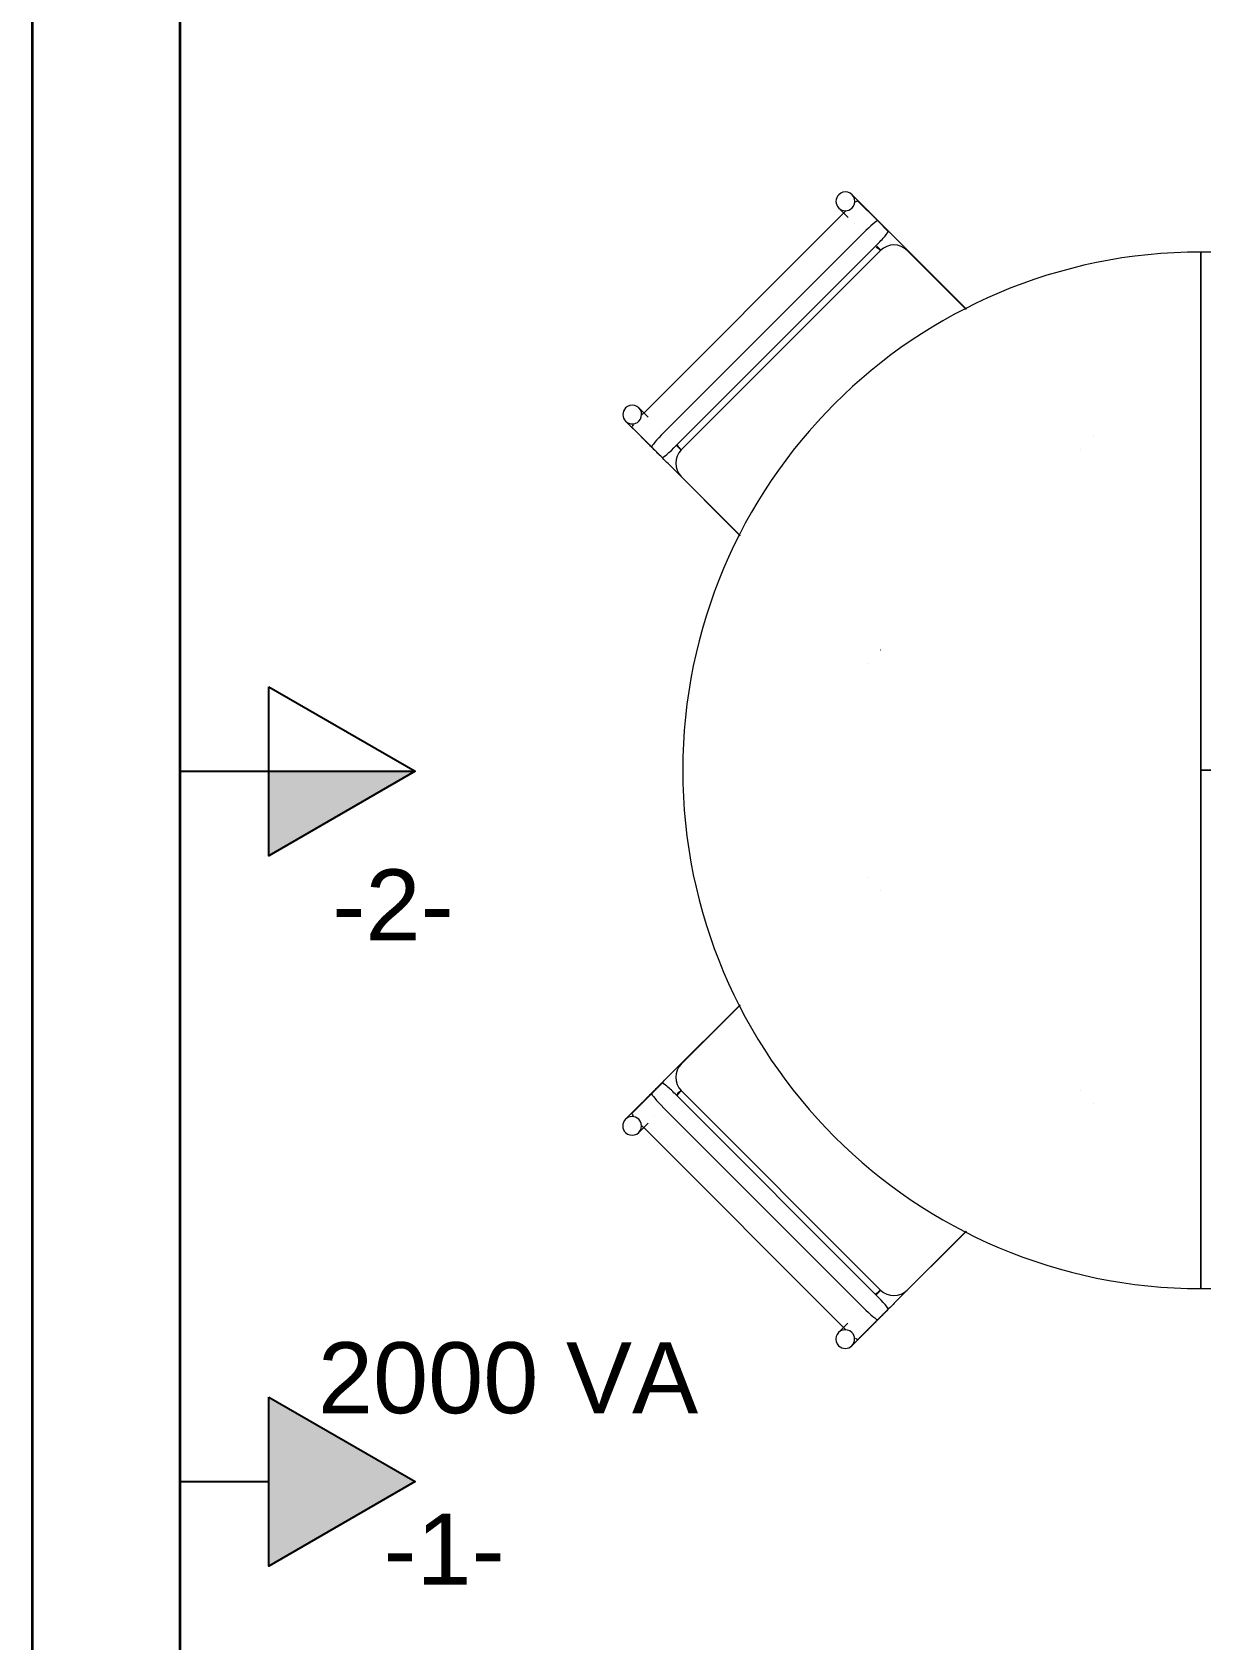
# Model space of a CAD drawing. Header units: metres. Extents: x -182 to 99, y 70 to 113.
# Drawn here: x -91.223 to -89.644, y 84.26 to 86.432 of the extents above; entities that cross this region are included whole.
import ezdxf

# ---------------------------------------------------------------- set-up
doc = ezdxf.new("R2010")
doc.units = ezdxf.units.M
doc.header["$LTSCALE"] = 0.01
doc.layers.add('A-WALL', color=2, linetype='Continuous', lineweight=9)
doc.layers.add('I-FURN-PNLS', color=2, linetype='Continuous', lineweight=9)
doc.layers.add('Elétrica', color=7, linetype='Continuous')
doc.styles.add('Arial', font='arial.ttf', dxfattribs={"height": 0.295059880239521})

# ---------------------------------------------------------------- blocks, each defined once
blk = doc.blocks.new('Table de réunion - 02 - 8 personnes-136515-Planta Baja')
at = {"layer": 'I-FURN-PNLS'}
for p, q in [((-0.9899851637267488, 0.756068023365317), (-1.011335837089182, 0.7774186967277542)), ((-0.9766421770252967, 0.7419708851416204), (-1.003480427631242, 0.7688091357475663)), ((-1.292413985290034, 0.4830063016579568), (-1.02300630165796, 0.7524139852900318)), ((-1.02929634933132, 0.7594581844856173), (-1.01664467718827, 0.7468065123425613)), ((-0.9922086124760614, 0.7578411645744609), (-0.9882120225176071, 0.7538445746160064)), ((-0.9625539209639574, 0.7278826290803052), (-0.9766421770252852, 0.741970885141633)), ((-0.9961680510520152, 0.7255757346840866), (-1.265575734684089, 0.4561680510520117)), ((-0.8566040051289547, 0.6226868647675233), (-0.9540641392424722, 0.720146998881043)), ((-1.248356755053577, 0.4389490714214999), (-0.9789490714215038, 0.7083567550535746)), ((-0.9726786394080552, 0.7020863230401265), (-1.242086323040129, 0.4326786394080515)), ((-0.8571090808630921, 0.6224377889794405), (-0.9367576149237786, 0.7020863230401269)), ((0.8599999999999987, 0.6999999999999929), (-0.5399999999999996, 0.6999999999999929)), ((-0.5399999999999996, 0.6999999999999929), (-0.5399999999999996, -6.9e-15)), ((-0.5400000000000053, -0.6999999999999966), (-0.5400000000000112, 0.7000000000000037)), ((-1.286626448198919, 0.4768247413319142), (-1.299278120341971, 0.4894764134749657)), ((-1.317238632584109, 0.4715159012328244), (-1.295887959221674, 0.450165227870396)), ((-1.308809135747593, 0.4634804276312156), (-1.281970885141648, 0.4366421770252695)), ((-1.29396613223374, 0.4485884473595497), (-1.297464739732522, 0.4520870548583335)), ((-1.281970885141636, 0.4366421770252815), (-1.267882629080308, 0.4225539209639536)), ((-1.259966934737398, 0.4142442033861176), (-1.162567924164312, 0.3168451928130326)), ((-1.242086323040129, 0.396757614923775), (-1.162437788979441, 0.3171090808630877)), ((0.8599999999999987, 6.9e-15), (-0.5399999999999996, 6.9e-15)), ((-0.5399999999999996, 6.9e-15), (-0.5399999999999996, -0.6999999999999929)), ((-0.5399999999999996, -6.9e-15), (0.8599999999999987, -6.9e-15)), ((-1.16268686476755, -0.3166040051289453), (-1.260146998881067, -0.4140641392424651)), ((-1.16243778897944, -0.3171090808630832), (-1.242086323040128, -0.3967576149237709)), ((-1.267882629080306, -0.4225539209639497), (-1.281970885141634, -0.4366421770252776)), ((-1.242086323040127, -0.4326786394080475), (-0.972678639408052, -0.7020863230401213)), ((-1.296068023365344, -0.4499851637267391), (-1.317418696727777, -0.4713358370891762)), ((-1.281970885141646, -0.4366421770252912), (-1.308809135747591, -0.4634804276312372)), ((-1.297841164574461, -0.4522086124760537), (-1.293844574616007, -0.4482120225175993)), ((-0.9789490714215004, -0.7083567550535697), (-1.248356755053575, -0.4389490714214959)), ((-1.299458184485639, -0.4892963493313132), (-1.286806512342588, -0.4766446771882659)), ((-1.265575734684087, -0.4561680510520077), (-0.9961680510520124, -0.7255757346840817)), ((-1.023006301657957, -0.752413985290027), (-1.292413985290032, -0.4830063016579529)), ((-0.9542442033861404, -0.7199669347373949), (-0.8568451928130641, -0.6225679241643142)), ((-0.9367576149237756, -0.7020863230401213), (-0.8571090808630938, -0.6224377889794389)), ((-0.5399999999999996, -0.6999999999999929), (0.8599999999999987, -0.6999999999999929)), ((-0.976642177025282, -0.7419708851416279), (-0.962553920963954, -0.7278826290803)), ((-1.016824741331938, -0.7466264481989131), (-1.029476413474989, -0.7592781203419646)), ((-1.011515901232851, -0.7772386325841061), (-0.9901652278704164, -0.7558879592216688)), ((-1.003480427631239, -0.768809135747588), (-0.976642177025294, -0.7419708851416421)), ((-0.9885884473595457, -0.7539661322337259), (-0.9920870548583292, -0.757464739732511))]:
    blk.add_line(p, q, dxfattribs=at)
at = {"layer": 'I-FURN-PNLS', "flags": 128}
for points in [[(-0.9899851637267488, 0.756068023365317), (-0.9899564307385328, 0.7560392903771022), (-0.9898702777405372, 0.7559531373791059), (-0.9897268425591798, 0.7558097021977513), (-0.9895263546601536, 0.7556092142987249), (-0.989269134781328, 0.7553519944198984), (-0.9889555944196396, 0.7550384540582094), (-0.9885862351727808, 0.7546690948113517), (-0.9881616479367538, 0.7542445075753241), (-0.987682511960564, 0.7537653715991337), (-0.9871495937595623, 0.7532324533981353), (-0.9865637458891868, 0.7526466055277578), (-0.9859259055810556, 0.7520087652196239), (-0.9852370932435977, 0.7513199528821702), (-0.9844984108296136, 0.7505812704681843), (-0.9837110400733882, 0.7497938997119598), (-0.9828762406001684, 0.7489591002387377), (-0.98199534791103, 0.7480782075495972), (-0.9810697712463614, 0.7471526308849356), (-0.980100991331382, 0.7461838509699522), (-0.9790905580072914, 0.7451734176458641), (-0.9780400877518624, 0.7441229473904337), (-0.9769512610934146, 0.7430341207319843), (-0.9758258199223302, 0.7419086795609033), (-0.9746655647044032, 0.7407484243429759), (-0.9734723516004729, 0.7395552112390443), (-0.9722480894969676, 0.7383309491355358), (-0.9709947369520912, 0.7370775965906593), (-0.9697142990625478, 0.7357971587011175), (-0.9684088242558144, 0.7344916838943809), (-0.9670804010130964, 0.7331632606516629), (-0.9657311545281996, 0.7318140141667693), (-0.9643632433076768, 0.7304461029462493), (-0.9629788557176734, 0.729061715356241), (-0.9615802064830155, 0.727663066121584), (-0.9601695331441144, 0.7262523927826865), (-0.958749092477386, 0.7248319521159563), (-0.9573211568848841, 0.7234040165234523), (-0.9558880107589484, 0.7219708703975183), (-0.954451946827658, 0.7205348064662273), (-0.9540641392424722, 0.720146998881043)], [(-1.007899343019052, 0.738061178173348), (-1.007943582499841, 0.7381054176541373), (-1.007945675968886, 0.7381075111231801)], [(-0.9789120344568926, 0.7071270288521018), (-0.9776496802883018, 0.706273373012342), (-0.9764224729970592, 0.7053699193034931), (-0.9752323758530396, 0.7044181130587583), (-0.9740812927578, 0.7034194769650925), (-0.972971065198741, 0.7023756086272184), (-0.9726786394080676, 0.7020863230401111)], [(-0.9720246514846108, 0.7021864866389061), (-0.9734611093370384, 0.7036229444913304), (-0.9748952691633308, 0.7050571043176245), (-0.9763248366137024, 0.7064866717679962), (-0.977747524685192, 0.7079093598394869)], [(-1.259966934737398, 0.4142442033861176), (-1.261403392589826, 0.4156806612385463), (-1.262837552416118, 0.4171148210648361), (-1.26426711986649, 0.4185443885152078), (-1.265689807937979, 0.4199670765866984), (-1.267103340633163, 0.4213806092818785), (-1.268505456601264, 0.4227827252499849), (-1.269893912755838, 0.4241711814045579), (-1.271266487863224, 0.425543756511943), (-1.272620986096052, 0.4268982547447699), (-1.273955240546094, 0.4282325091948092), (-1.275267116690854, 0.4295443853395761), (-1.276554515808353, 0.4308317844570698), (-1.277815378334634, 0.4320926469833501), (-1.279047687158624, 0.4333249558073425), (-1.280249470849083, 0.4345267394978045), (-1.281418806808475, 0.4356960754571927), (-1.282553824348708, 0.4368310929974262), (-1.283652707683842, 0.4379299763325581), (-1.284713698834957, 0.4389909674836759), (-1.285735100442545, 0.4400123690912622), (-1.286715278481919, 0.440992547130641), (-1.287652664877312, 0.4419299335260313), (-1.288545760010454, 0.4428230286591736), (-1.289393135119651, 0.4436704037683699), (-1.290193434585491, 0.4444707032342088), (-1.290945378099549, 0.4452226467482704), (-1.291647762712611, 0.4459250313613269), (-1.292299464759128, 0.446576733407848), (-1.29289944165485, 0.4471767103035652), (-1.29344673356473, 0.4477240022134465), (-1.293940464938462, 0.4482177335871806), (-1.294379845911173, 0.4486571145598905), (-1.294764173567035, 0.4490414422157547), (-1.295092833063784, 0.449370101712502), (-1.295365298616337, 0.4496425672650546), (-1.295581134337932, 0.4498584029866516), (-1.295739994937457, 0.4500172635861758), (-1.29584162627184, 0.4501188949205595), (-1.295885865752628, 0.4501631344013445), (-1.295887959221675, 0.450165227870396)], [(-1.248111816396902, 0.4383101095298938), (-1.246691375730173, 0.4368896688631678), (-1.245263440137672, 0.4354617332706681), (-1.243830294011736, 0.4340285871447298), (-1.242394230080445, 0.4325925232134433)], [(-1.24208632304014, 0.4326786394080388), (-1.243142116688299, 0.4337775325385226), (-1.244153121809521, 0.434917767156736), (-1.245117721011282, 0.436097519130534), (-1.24603437114063, 0.4373149011084206), (-1.246901605752897, 0.4385679655389288), (-1.247651792150176, 0.4397503014588471)], [(-0.6847027885602309, 0.4507856481987984), (-0.6846585490794431, 0.4507414087180134), (-0.684656455610397, 0.4507393152489663)], [(-0.7026633008023689, 0.4328251359566614), (-0.7026190613215813, 0.4327808964758763), (-0.7026169678525346, 0.4327788030068249)], [(-0.9726450718130186, 0.1628433649460142), (-0.9726008323322308, 0.1627991254652249), (-0.972598738863185, 0.1627970319961778)], [(-0.9906055840551572, 0.1448828527038729), (-0.9905613445743696, 0.1448386132230835), (-0.9905592511053224, 0.1448365197540408)], [(-0.9907856481988272, -0.1447027885602247), (-0.9907414087180392, -0.1446585490794353), (-0.9907393152489934, -0.1446564556103882)], [(-0.9728251359566891, -0.1626633008023617), (-0.9727808964759008, -0.1626190613215723), (-0.9727788030068548, -0.1626169678525296)], [(-1.296068023365344, -0.4499851637267433), (-1.296039290377128, -0.4499564307385285), (-1.295953137379132, -0.4498702777405322), (-1.295809702197775, -0.4497268425591733), (-1.295609214298749, -0.4495263546601512), (-1.295351994419924, -0.4492691347813248), (-1.295038454058235, -0.4489555944196314), (-1.294669094811375, -0.4485862351727738), (-1.294244507575349, -0.4481616479367505), (-1.293765371599159, -0.4476825119605601), (-1.293232453398157, -0.4471495937595574), (-1.292646605527782, -0.4465637458891797), (-1.292008765219651, -0.4459259055810503), (-1.291319952882193, -0.4452370932435922), (-1.290581270468209, -0.4444984108296064), (-1.289793899711983, -0.4437110400733817), (-1.288959100238763, -0.4428762406001597), (-1.288078207549625, -0.4419953479110236), (-1.287152630884957, -0.4410697712463576), (-1.286183850969977, -0.4401009913313786), (-1.285173417645887, -0.439090558007286), (-1.284122947390458, -0.4380400877518558), (-1.283034120732009, -0.4369512610934063), (-1.281908679560926, -0.4358258199223254), (-1.280748424342998, -0.4346655647043979), (-1.279555211239068, -0.4334723516004664), (-1.278330949135563, -0.4322480894969621), (-1.277077596590687, -0.4309947369520856), (-1.275797158701143, -0.4297142990625396), (-1.27449168389441, -0.4284088242558071), (-1.273163260651692, -0.4270804010130893), (-1.271814014166795, -0.4257311545281913), (-1.270446102946271, -0.4243632433076669), (-1.269061715356269, -0.4229788557176673), (-1.267663066121611, -0.4215802064830104), (-1.26625239278271, -0.4201695331441086), (-1.264831952115981, -0.4187490924773782), (-1.263404016523479, -0.4173211568848742), (-1.261970870397543, -0.4158880107589403), (-1.260534806466252, -0.4144519468276493), (-1.260146998881067, -0.4140641392424651)], [(-1.242186486638929, -0.432024651484602), (-1.243622944491357, -0.4334611093370351), (-1.245057104317649, -0.4348952691633249), (-1.246486671768021, -0.4363248366136966), (-1.247909359839511, -0.4377475246851871)], [(-1.247127028852127, -0.4389120344568877), (-1.246273373012367, -0.4376496802882969), (-1.245369919303516, -0.4364224729970525), (-1.244418113058783, -0.4352323758530313), (-1.243419476965119, -0.4340812927577941), (-1.242375608627242, -0.4329710651987361), (-1.242086323040138, -0.4326786394080603)], [(-0.7028433649460382, -0.4326450718130131), (-0.7027991254652505, -0.4326008323322238), (-0.7027970319962045, -0.432598738863181)], [(-0.6848828527039001, -0.4506055840551545), (-0.6848386132231123, -0.4505613445743652), (-0.6848365197540658, -0.450559251105318)], [(-1.278061178173371, -0.4678993430190483), (-1.278105417654159, -0.4679435824998334), (-1.278107511123206, -0.4679456759688804)], [(-0.9726786394080627, -0.7020863230401372), (-0.973777532538546, -0.7031421166882901), (-0.974917767156762, -0.7041531218095156), (-0.9760975191305584, -0.7051177210112751), (-0.9773149011084448, -0.7060343711406243), (-0.9785679655389512, -0.7069016057528906), (-0.979750301458874, -0.7076517921501705)], [(-0.9783101095299209, -0.7081118163968926), (-0.9768896688631922, -0.7066913757301667), (-0.9754617332706904, -0.7052634401376671), (-0.9740285871447548, -0.7038302940117287), (-0.9725925232134645, -0.7023942300804422)], [(-0.9542442033861404, -0.7199669347373949), (-0.9556806612385687, -0.7214033925898193), (-0.9571148210648605, -0.7228375524161132), (-0.9585443885152322, -0.724267119866485), (-0.9599670765867218, -0.7256898079379713), (-0.9613806092819046, -0.7271033406331601), (-0.962782725250006, -0.7285054566012577), (-0.9641711814045802, -0.7298939127558308), (-0.9655437565119668, -0.7312664878632158), (-0.9668982547447948, -0.7326209860960472), (-0.9682325091948358, -0.7339552405460907), (-0.9695443853395956, -0.7352671166908491), (-0.9708317844570948, -0.736554515808347), (-0.9720926469833756, -0.7378153783346272), (-0.9733249558073664, -0.7390476871586197), (-0.9745267394978258, -0.7402494708490774), (-0.9756960754572171, -0.74141880680847), (-0.97683109299745, -0.7425538243487033), (-0.9779299763325844, -0.7436527076838396), (-0.9789909674836996, -0.7447136988349486), (-0.9800123690912864, -0.7457351004425394), (-0.9809925471306616, -0.7467152784819139), (-0.981929933526054, -0.7476526648773041), (-0.9828230286591964, -0.7485457600104465), (-0.9836704037683932, -0.7493931351196471), (-0.9844707032342332, -0.7501934345854859), (-0.9852226467482916, -0.7509453780995434), (-0.9859250313613536, -0.7516477627126084), (-0.9865767334078708, -0.7522994647591252), (-0.987176710303592, -0.7528994416548467), (-0.9877240022134716, -0.7534467335647238), (-0.9882177335872044, -0.7539404649384577), (-0.9886571145599151, -0.7543798459111679), (-0.9890414422157768, -0.7547641735670276), (-0.9893701017125269, -0.7550928330637792), (-0.9896425672650796, -0.755365298616332), (-0.9898584029866744, -0.7555811343379244), (-0.9900172635861986, -0.7557399949374486), (-0.9901188949205828, -0.7558416262718324), (-0.9901631344013706, -0.7558858657526218), (-0.9901652278704164, -0.7558879592216688)]]:
    blk.add_lwpolyline(points, dxfattribs=at)
at = {"layer": 'I-FURN-PNLS'}
for centre, radius, start, end in [((-0.5400000000000013, 3.5e-15), 0.6999999999999994, 90.00000000000077, 269.9999999999991), ((-0.9547181271659168, 0.6841258107979881), 0.0254, 45.00000000000053, 135.0000000000005), ((-1.224125810797991, 0.4147181271659134), 0.0253999999999998, 135.0000000000004, 224.9999999999995), ((-1.224125810797989, -0.4147181271659089), 0.0253999999999999, 135.0000000000007, 225.0000000000004), ((-0.9547181271659136, -0.6841258107979828), 0.0254, 225.0000000000001, 315)]:
    blk.add_arc(centre, radius, start, end, dxfattribs=at)
for centre, major_axis, ratio, start_param, end_param in [((-1.02031609321024, 0.7684384406066957), (0.0089802561210692, 0.0089802561210692), 0.9961946980917464, 4.712388980384677, 7.853981633974477), ((-1.02031609321024, 0.7684384406066957), (0.0089802561210692, 0.0089802561210692), 0.9961946980917464, 1.57079632679489, 4.712388980384677), ((-1.021440939873368, 0.7508486235054397), (0.0179605122421384, 0.0179605122421384), 0.0871557427476512, 3.68e-14, 0.5235987755983098), ((-1.021440939873368, 0.7508486235054397), (0.0179605122421382, 0.0179605122421384), 0.08715574274765929, 1.354629586612847, 1.57079632679489), ((-0.9946026892674236, 0.7240103728994947), (0.0179605122421383, 0.0179605122421384), 0.0871557427476562, 2.4e-15, 1.57079632679489), ((-0.9805144332060958, 0.7099221168381669), (0.0179605122421383, 0.0179605122421383), 0.0871557427476624, 4.712388980384691, 6.283185307179596), ((-1.308258376463028, 0.4804961573539081), (0.0089802561210877, 0.0089802561210509), 0.9961946980917307, 1.570796326796932, 4.712388980386703), ((-1.308258376463028, 0.4804961573539081), (0.0089802561210583, 0.00898025612108), 0.9961946980917372, 4.712388980383458, 7.853981633973269), ((-1.290848623505443, 0.4814409398733649), (0.0179605122421381, 0.0179605122421384), 0.08715574274765801, 1.570796326794894, 1.776464327978108), ((-1.290848623505443, 0.4814409398733649), (0.0179605122421383, 0.0179605122421383), 0.08715574274765632, 2.617993877991493, 3.14159265358979), ((-1.264010372899497, 0.4546026892674198), (0.0179605122421383, 0.0179605122421383), 0.0871557427476625, 1.570796326794899, 3.14159265358979), ((-1.249922116838169, 0.4405144332060921), (0.0179605122421385, 0.0179605122421384), 0.0871557427476524, 3.141592653589788, 4.712388980384683), ((-1.249922116838168, -0.440514433206088), (-0.0179605122421382, 0.0179605122421383), 0.0871557427476611, 4.712388980384693, 6.283185307179596), ((-1.264010372899495, -0.4546026892674158), (-0.0179605122421385, 0.0179605122421383), 0.0871557427476652, 1.6e-15, 1.570796326794891), ((-1.308438440606696, -0.4803160932102326), (-0.0089802561210509, 0.0089802561210874), 0.9961946980917432, 4.712388980386712, 7.853981633976503), ((-1.308438440606696, -0.4803160932102326), (-0.0089802561210581, 0.0089802561210801), 0.9961946980917494, 1.570796326796108, 4.712388980385903), ((-1.29084862350544, -0.481440939873361), (-0.0179605122421383, 0.0179605122421383), 0.08715574274766201, 7.999999999999999e-15, 0.52359877559831), ((-1.29084862350544, -0.481440939873361), (-0.0179605122421383, 0.0179605122421383), 0.0871557427476642, 1.354629586613108, 1.570796326794896), ((-0.9805144332060924, -0.7099221168381618), (-0.0179605122421383, 0.0179605122421383), 0.0871557427476624, 3.141592653589797, 4.712388980384693), ((-0.9946026892674202, -0.7240103728994896), (-0.0179605122421385, 0.0179605122421381), 0.08715574274765929, 1.570796326794897, 3.141592653589787), ((-1.020496157353908, -0.7682583764630201), (-0.008980256121069102, 0.008980256121069102), 0.9961946980917586, 4.712388980384672, 7.853981633974477), ((-1.020496157353908, -0.7682583764630201), (-0.0089802561210765, 0.0089802561210619), 0.99619469809174, 1.570796326794088, 4.712388980383862), ((-1.021440939873365, -0.7508486235054347), (-0.0179605122421385, 0.0179605122421382), 0.0871557427476618, 1.5707963267949, 1.776464327977737), ((-1.021440939873365, -0.7508486235054347), (-0.0179605122421383, 0.0179605122421383), 0.08715574274766262, 2.617993877991505, 3.141592653589785)]:
    blk.add_ellipse(centre, major_axis=major_axis, ratio=ratio, start_param=start_param, end_param=end_param, dxfattribs=at)
for points in [[(-0.9916783699876124, 0.7574890279756495), (-0.9916034828012096, 0.757436614899549), (-0.9911573628864044, 0.7571166518931611), (-0.9900157176460934, 0.7561713306842407), (-0.9890901317263412, 0.75512705808053), (-0.988561037797166, 0.7543705727488591)], [(-1.294191248090734, 0.4487417332347084), (-1.294266149917916, 0.4487941277047737), (-1.294712364518709, 0.4491139774023327), (-1.295854334656141, 0.4500589550609649), (-1.296780445633159, 0.4511028930031931), (-1.297309625291226, 0.4518592208785996)], [(-1.29748902797565, -0.4516783699876046), (-1.29743661489955, -0.4516034828012016), (-1.297116651893162, -0.4511573628863969), (-1.296171330684252, -0.4500157176460858), (-1.295127058080531, -0.4490901317263333), (-1.29437057274886, -0.448561037797158)], [(-0.9887417332347088, -0.7541912480907267), (-0.9887941277047744, -0.7542661499179081), (-0.9891139774023348, -0.7547123645187016), (-0.9900589550609571, -0.7558543346561443), (-0.991102893003194, -0.7567804456331513), (-0.9918592208786002, -0.7573096252912187)]]:
    blk.add_open_spline(points, degree=3, knots=[-0.5555555555555556, -0.5555555555555556, -0.5555555555555556, -0.5555555555555556, -0.548611111111111, -0.513888888888889, -0.4444444444444445, -0.4444444444444445, -0.4444444444444445, -0.4444444444444445], dxfattribs=at)

msp = doc.modelspace()

# ---------------------------------------------------------------- hatches: boundary and pattern name
at = {"layer": 'Elétrica'}
for points in [[(-90.70520353193895, 85.43335834833819), (-90.9029709217515, 85.43335834833819), (-90.9029709217515, 85.31917729259487)], [(-90.70520357208558, 84.4738882648881), (-90.90297096189813, 84.58806932063142), (-90.90297096189813, 84.35970720914095)]]:
    msp.add_hatch(color=256, dxfattribs=at).paths.add_polyline_path(points)

# ---------------------------------------------------------------- linework, layer by layer
at = {"layer": 'A-WALL', "color": 7, "lineweight": 35}
for p, q in [((-91.2228299860287, 112.6299641844499), (-91.22282998602874, 77.82423272691823)), ((-91.02282998602875, 84.0956036684087), (-91.02282998602874, 88.52060366840082))]:
    msp.add_line(p, q, dxfattribs=at)
at = {"layer": 'Elétrica'}
for p, q in [((-91.02282994588212, 85.43335834834016), (-90.9029709217515, 85.43335834834016)), ((-90.9029709217515, 85.43335834834016), (-90.70520353193895, 85.43335834834016)), ((-91.02282998602875, 84.47388826489207), (-90.90297096189813, 84.47388826489207))]:
    msp.add_line(p, q, dxfattribs=at)
for points in [[(-90.9029709217515, 85.54753940409326), (-90.70520353193895, 85.43335834834016), (-90.9029709217515, 85.31917729259696)], [(-90.90297096189813, 84.58806932063152), (-90.70520357208558, 84.47388826489207), (-90.90297096189813, 84.3597072091449)]]:
    msp.add_lwpolyline(points, close=True, dxfattribs=at)

# ---------------------------------------------------------------- block references
at = {"layer": 'I-FURN-PNLS'}
msp.add_blockref('Table de réunion - 02 - 8 personnes-136515-Planta Baja', (-89.10368153028539, 85.43467796104994), dxfattribs=at)

# ---------------------------------------------------------------- texts
at = {"layer": 'Elétrica', "lineweight": 20, "style": 'Arial'}
for s, p in [('-2-', (-90.81709055735215, 85.20495442174159)), ('-1-', (-90.74808789756449, 84.33478012123281))]:
    msp.add_text(s, height=0.0958872193042089, dxfattribs=at).set_placement(p)
at = {"layer": 'Elétrica', "lineweight": 20, "insert": (-90.57981347459112, 84.56488760497194), "char_height": 0.0958872193042089, "width": 0.59539561451889, "attachment_point": 8, "style": 'Arial'}
msp.add_mtext('{\\H0.0275x;\\P\\P}2000 VA', dxfattribs=at)

doc.saveas('drawing.dxf')
